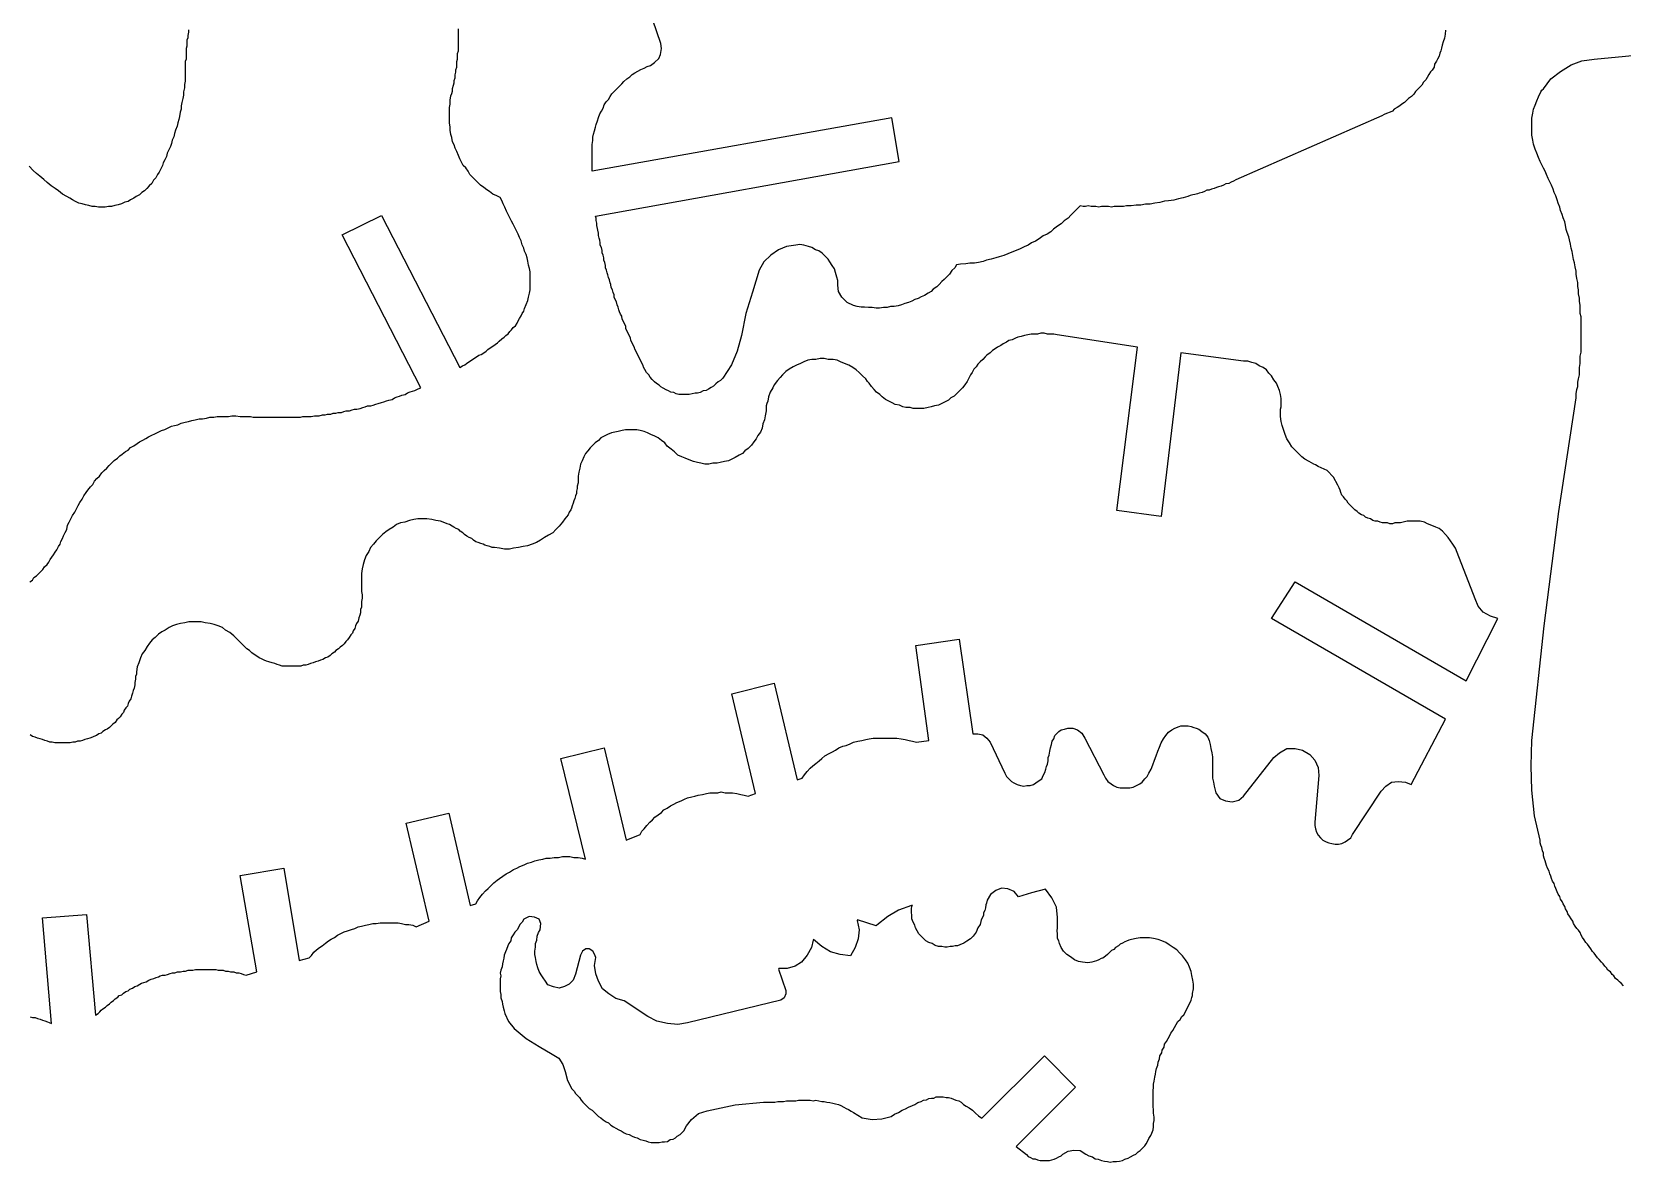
# Model space of a CAD drawing. Extents: x 2 to 225, y 2 to 117.
# Drawn here: x 56 to 110.5, y 1.5 to 40.2 of the extents above; entities that cross this region are included whole.
import ezdxf

# ---------------------------------------------------------------- set-up
doc = ezdxf.new("R2010")
doc.units = 0
doc.layers.add('DEFAULT_LAYER', color=1, linetype='CONTINUOUS')

msp = doc.modelspace()

# ---------------------------------------------------------------- linework, layer by layer
at = {"layer": 'DEFAULT_LAYER'}
for points in [[(104.409, 40.289), (104.389, 40.15), (104.369, 40.012), (104.329, 39.893), (104.29, 39.774), (104.27, 39.675), (104.25, 39.576), (104.211, 39.497), (104.191, 39.398), (104.131, 39.299), (104.092, 39.22), (104.032, 39.12), (104.013, 39.021), (103.953, 38.922), (103.894, 38.863), (103.834, 38.764), (103.775, 38.665), (103.735, 38.586), (103.656, 38.507), (103.597, 38.408), (103.517, 38.328), (103.458, 38.269), (103.379, 38.19), (103.319, 38.091), (103.24, 38.011), (103.141, 37.952), (103.082, 37.893), (103.003, 37.813), (102.904, 37.754), (102.844, 37.695), (102.745, 37.635), (102.646, 37.576), (102.587, 37.516), (102.507, 37.477), (102.389, 37.437), (102.309, 37.397), (102.23, 37.358), (97.22, 35.16), (97.14, 35.12), (97.061, 35.08), (96.982, 35.041), (96.883, 35.021), (96.804, 34.981), (96.725, 34.942), (96.626, 34.922), (96.566, 34.902), (96.487, 34.863), (96.388, 34.843), (96.309, 34.803), (96.229, 34.803), (96.15, 34.763), (96.071, 34.724), (95.972, 34.704), (95.913, 34.684), (95.814, 34.664), (95.754, 34.645), (95.655, 34.625), (95.576, 34.585), (95.417, 34.546), (95.259, 34.506), (95.101, 34.466), (94.922, 34.447), (94.784, 34.427), (94.625, 34.387), (94.447, 34.367), (94.289, 34.328), (94.13, 34.328), (93.972, 34.288), (93.813, 34.288), (93.635, 34.268), (93.556, 34.268), (93.477, 34.268), (93.378, 34.249), (93.298, 34.249), (93.219, 34.249), (93.14, 34.249), (93.061, 34.249), (92.962, 34.229), (92.863, 34.249), (92.783, 34.249), (92.704, 34.249), (92.625, 34.249), (92.526, 34.229), (92.427, 34.249), (92.348, 34.249), (92.269, 34.249), (92.169, 34.268), (92.07, 34.249), (91.991, 34.249), (91.892, 34.268), (91.793, 34.169), (91.674, 34.051), (91.575, 33.952), (91.476, 33.852), (91.338, 33.753), (91.239, 33.654), (91.12, 33.575), (90.981, 33.476), (90.882, 33.377), (90.763, 33.298), (90.625, 33.239), (90.486, 33.14), (90.367, 33.06), (90.229, 33.001), (90.11, 32.922), (89.971, 32.862), (89.833, 32.803), (89.694, 32.743), (89.555, 32.684), (89.417, 32.625), (89.278, 32.565), (89.12, 32.526), (89.001, 32.486), (88.842, 32.446), (88.684, 32.407), (88.565, 32.367), (88.407, 32.328), (88.268, 32.308), (88.11, 32.308), (87.971, 32.288), (87.793, 32.268), (87.654, 32.248), (87.595, 32.149), (87.496, 32.05), (87.416, 31.931), (87.337, 31.852), (87.238, 31.753), (87.159, 31.674), (87.06, 31.575), (86.981, 31.496), (86.862, 31.417), (86.783, 31.337), (86.684, 31.278), (86.565, 31.199), (86.446, 31.159), (86.347, 31.1), (86.228, 31.06), (86.129, 31.001), (86.01, 30.961), (85.891, 30.921), (85.773, 30.882), (85.654, 30.842), (85.515, 30.822), (85.396, 30.822), (85.278, 30.783), (85.159, 30.783), (85.02, 30.763), (84.901, 30.763), (84.763, 30.783), (84.644, 30.783), (84.505, 30.803), (84.386, 30.803), (84.248, 30.822), (84.129, 30.862), (83.911, 30.961), (83.733, 31.139), (83.614, 31.337), (83.594, 31.555), (83.594, 31.714), (83.555, 31.832), (83.515, 31.991), (83.475, 32.11), (83.396, 32.229), (83.317, 32.347), (83.257, 32.446), (83.158, 32.545), (83.059, 32.644), (82.941, 32.724), (82.822, 32.763), (82.703, 32.842), (82.584, 32.882), (82.426, 32.922), (82.287, 32.941), (82.148, 32.922), (81.832, 32.882), (81.554, 32.763), (81.297, 32.585), (81.059, 32.347), (80.901, 32.07), (80.663, 31.318), (80.445, 30.585), (80.287, 29.832), (80.148, 29.297), (79.95, 28.822), (79.653, 28.367), (79.574, 28.287), (79.495, 28.248), (79.415, 28.169), (79.336, 28.089), (79.257, 28.05), (79.158, 27.99), (79.079, 27.951), (78.98, 27.931), (78.881, 27.872), (78.782, 27.852), (78.702, 27.852), (78.603, 27.832), (78.504, 27.812), (78.425, 27.812), (78.346, 27.812), (78.227, 27.812), (78.148, 27.812), (78.049, 27.832), (77.97, 27.872), (77.871, 27.891), (77.791, 27.931), (77.712, 27.971), (77.613, 28.03), (77.534, 28.07), (77.475, 28.129), (77.376, 28.188), (77.316, 28.248), (77.237, 28.327), (77.158, 28.406), (77.118, 28.485), (77.039, 28.565), (76.979, 28.664), (76.94, 28.743), (76.92, 28.802), (76.88, 28.882), (76.841, 28.961), (76.801, 29.04), (76.762, 29.119), (76.722, 29.198), (76.682, 29.278), (76.643, 29.357), (76.623, 29.416), (76.583, 29.496), (76.544, 29.575), (76.504, 29.654), (76.484, 29.753), (76.445, 29.832), (76.405, 29.911), (76.366, 29.991), (76.326, 30.07), (76.326, 30.149), (76.286, 30.228), (76.247, 30.307), (76.207, 30.387), (76.187, 30.486), (76.148, 30.565), (76.108, 30.644), (76.088, 30.704), (76.068, 30.803), (76.029, 30.882), (76.009, 30.981), (75.969, 31.06), (75.93, 31.139), (75.93, 31.218), (75.89, 31.298), (75.87, 31.397), (75.831, 31.476), (75.811, 31.575), (75.791, 31.634), (75.771, 31.733), (75.732, 31.813), (75.712, 31.912), (75.692, 31.971), (75.672, 32.07), (75.633, 32.149), (75.633, 32.229), (75.613, 32.328), (75.573, 32.407), (75.573, 32.486), (75.554, 32.585), (75.514, 32.664), (75.514, 32.743), (75.494, 32.842), (75.455, 32.922), (75.455, 33.001), (75.435, 33.1), (75.415, 33.159), (75.395, 33.258), (75.395, 33.338), (75.375, 33.437), (75.355, 33.496), (75.336, 33.595), (75.336, 33.674), (75.316, 33.773), (75.316, 33.852), (75.296, 33.912), (85.693, 35.793), (85.436, 37.279), (75.177, 35.457), (75.177, 36.13), (75.177, 36.249), (75.177, 36.368), (75.197, 36.506), (75.197, 36.625), (75.217, 36.724), (75.256, 36.843), (75.296, 36.962), (75.316, 37.061), (75.355, 37.18), (75.395, 37.298), (75.435, 37.417), (75.494, 37.516), (75.554, 37.615), (75.593, 37.734), (75.653, 37.833), (75.732, 37.912), (75.791, 38.011), (75.851, 38.11), (75.93, 38.19), (76.029, 38.289), (76.108, 38.368), (76.187, 38.447), (76.266, 38.526), (76.366, 38.625), (76.465, 38.685), (76.544, 38.764), (76.643, 38.823), (76.742, 38.883), (76.841, 38.942), (76.96, 38.982), (77.059, 39.041), (77.177, 39.081), (77.316, 39.18), (77.455, 39.319), (77.514, 39.457), (77.554, 39.655), (77.534, 39.833), (76.841, 41.834)], [(55.917, 21.398), (56.001, 21.454), (56.057, 21.538), (56.141, 21.594), (56.225, 21.678), (56.281, 21.734), (56.365, 21.818), (56.421, 21.902), (56.505, 21.986), (56.561, 22.07), (56.617, 22.154), (56.673, 22.238), (56.729, 22.322), (56.785, 22.406), (56.841, 22.49), (56.897, 22.602), (56.953, 22.686), (56.981, 22.77), (57.037, 22.882), (57.065, 22.966), (57.121, 23.078), (57.121, 23.078), (57.177, 23.19), (57.205, 23.33), (57.261, 23.442), (57.317, 23.554), (57.373, 23.666), (57.457, 23.778), (57.513, 23.89), (57.569, 24.002), (57.625, 24.114), (57.709, 24.226), (57.765, 24.338), (57.849, 24.45), (57.905, 24.534), (57.989, 24.646), (58.073, 24.731), (58.129, 24.843), (58.213, 24.927), (58.297, 25.011), (58.381, 25.123), (58.465, 25.207), (58.549, 25.291), (58.633, 25.375), (58.717, 25.459), (58.801, 25.543), (58.914, 25.627), (58.998, 25.711), (59.082, 25.767), (59.194, 25.851), (59.278, 25.907), (59.362, 25.991), (59.474, 26.047), (59.586, 26.131), (59.67, 26.187), (59.782, 26.243), (59.894, 26.299), (59.978, 26.355), (60.09, 26.411), (60.202, 26.467), (60.314, 26.523), (60.426, 26.579), (60.538, 26.607), (60.65, 26.663), (60.762, 26.719), (60.874, 26.747), (60.986, 26.775), (61.098, 26.831), (61.238, 26.859), (61.35, 26.887), (61.462, 26.915), (61.574, 26.943), (61.714, 26.971), (61.826, 26.971), (61.966, 26.999), (62.078, 27.027), (62.218, 27.027), (62.33, 27.055), (62.471, 27.055), (62.583, 27.055), (62.723, 27.055), (62.835, 27.083), (62.975, 27.083), (63.115, 27.055), (63.227, 27.055), (63.367, 27.055), (63.479, 27.055), (63.563, 27.027), (63.647, 27.027), (63.759, 27.027), (63.843, 27.027), (63.955, 27.027), (64.039, 27.027), (64.151, 27.027), (64.235, 27.027), (64.319, 27.027), (64.431, 27.027), (64.515, 27.027), (64.627, 27.027), (64.711, 27.027), (64.795, 27.027), (64.907, 27.027), (64.991, 27.027), (65.075, 27.027), (65.187, 27.027), (65.271, 27.055), (65.383, 27.055), (65.467, 27.055), (65.551, 27.055), (65.663, 27.083), (65.747, 27.083), (65.831, 27.083), (65.943, 27.111), (66.027, 27.111), (66.112, 27.139), (66.224, 27.139), (66.308, 27.167), (66.392, 27.167), (66.476, 27.195), (66.588, 27.195), (66.672, 27.223), (66.756, 27.251), (66.868, 27.251), (66.952, 27.279), (67.036, 27.307), (67.12, 27.307), (67.232, 27.335), (67.316, 27.363), (67.4, 27.391), (67.484, 27.419), (67.596, 27.419), (67.68, 27.447), (67.764, 27.475), (67.848, 27.503), (67.96, 27.531), (68.044, 27.559), (68.128, 27.587), (68.212, 27.615), (68.324, 27.643), (68.408, 27.699), (68.492, 27.727), (68.576, 27.755), (68.66, 27.783), (68.772, 27.811), (68.856, 27.867), (68.94, 27.895), (69.024, 27.923), (69.108, 27.951), (69.22, 28.007), (69.304, 28.035), (66.616, 33.273), (67.96, 33.945), (70.649, 28.736), (70.733, 28.792), (70.817, 28.82), (70.873, 28.876), (70.957, 28.932), (71.041, 28.988), (71.125, 29.044), (71.209, 29.1), (71.293, 29.156), (71.377, 29.184), (71.461, 29.24), (71.545, 29.296), (71.601, 29.352), (71.685, 29.408), (71.769, 29.464), (71.853, 29.52), (71.937, 29.576), (71.993, 29.632), (72.077, 29.716), (72.161, 29.772), (72.217, 29.828), (72.301, 29.884), (72.357, 29.968), (72.413, 30.024), (72.469, 30.108), (72.553, 30.164), (72.609, 30.248), (72.637, 30.332), (72.693, 30.416), (72.749, 30.5), (72.777, 30.584), (72.833, 30.668), (72.861, 30.752), (72.917, 30.892), (72.973, 31.032), (73.001, 31.144), (73.029, 31.284), (73.057, 31.396), (73.057, 31.508), (73.057, 31.648), (73.057, 31.76), (73.057, 31.872), (73.057, 32.013), (73.029, 32.125), (73.001, 32.237), (72.973, 32.377), (72.945, 32.489), (72.917, 32.601), (72.861, 32.713), (72.833, 32.825), (72.777, 32.937), (72.749, 33.077), (72.693, 33.189), (72.637, 33.301), (72.581, 33.413), (72.525, 33.525), (72.469, 33.637), (72.413, 33.749), (72.357, 33.861), (72.301, 33.973), (72.245, 34.085), (72.189, 34.225), (72.133, 34.337), (72.077, 34.449), (72.021, 34.561), (71.909, 34.617), (71.769, 34.673), (71.657, 34.757), (71.573, 34.813), (71.461, 34.897), (71.349, 34.981), (71.265, 35.065), (71.153, 35.177), (71.069, 35.261), (70.985, 35.345), (70.929, 35.457), (70.845, 35.57), (70.761, 35.654), (70.705, 35.766), (70.649, 35.878), (70.593, 35.99), (70.537, 36.13), (70.481, 36.242), (70.453, 36.354), (70.397, 36.466), (70.369, 36.606), (70.341, 36.718), (70.313, 36.858), (70.313, 36.97), (70.285, 37.11), (70.285, 37.25), (70.285, 37.362), (70.285, 37.502), (70.285, 37.642), (70.313, 37.754), (70.313, 37.894), (70.341, 38.034), (70.369, 38.118), (70.397, 38.202), (70.397, 38.286), (70.425, 38.398), (70.453, 38.482), (70.453, 38.566), (70.481, 38.65), (70.481, 38.762), (70.509, 38.846), (70.509, 38.93), (70.537, 39.014), (70.537, 39.126), (70.537, 39.211), (70.565, 39.295), (70.565, 39.407), (70.565, 39.491), (70.593, 39.575), (70.593, 39.687), (70.593, 39.771), (70.593, 39.855), (70.593, 39.939), (70.593, 40.051), (70.593, 40.135), (70.593, 40.219), (70.593, 40.331)], [(61.35, 40.303), (61.35, 40.219), (61.322, 40.107), (61.322, 40.023), (61.294, 39.939), (61.294, 39.855), (61.294, 39.743), (61.266, 39.659), (61.266, 39.575), (61.266, 39.491), (61.266, 39.379), (61.266, 39.295), (61.238, 39.211), (61.238, 39.126), (61.238, 38.986), (61.238, 38.874), (61.238, 38.762), (61.238, 38.65), (61.238, 38.538), (61.21, 38.426), (61.21, 38.314), (61.182, 38.174), (61.182, 38.062), (61.154, 37.95), (61.126, 37.81), (61.098, 37.698), (61.098, 37.586), (61.07, 37.474), (61.042, 37.334), (61.014, 37.222), (60.986, 37.11), (60.958, 36.998), (60.902, 36.858), (60.874, 36.746), (60.846, 36.634), (60.79, 36.522), (60.762, 36.41), (60.734, 36.298), (60.678, 36.186), (60.622, 36.074), (60.594, 35.962), (60.538, 35.85), (60.482, 35.738), (60.454, 35.654), (60.398, 35.542), (60.342, 35.429), (60.286, 35.345), (60.23, 35.233), (60.146, 35.149), (60.09, 35.037), (60.006, 34.953), (59.922, 34.869), (59.838, 34.785), (59.754, 34.729), (59.67, 34.645), (59.558, 34.589), (59.474, 34.533), (59.362, 34.477), (59.278, 34.421), (59.166, 34.393), (59.054, 34.337), (58.942, 34.309), (58.829, 34.281), (58.717, 34.253), (58.605, 34.253), (58.493, 34.225), (58.381, 34.225), (58.269, 34.225), (58.157, 34.253), (58.045, 34.253), (57.933, 34.281), (57.821, 34.309), (57.709, 34.337), (57.597, 34.365), (57.485, 34.421), (57.373, 34.477), (57.289, 34.533), (57.177, 34.589), (57.037, 34.673), (56.897, 34.785), (56.785, 34.869), (56.645, 34.953), (56.505, 35.065), (56.393, 35.177), (56.253, 35.289), (56.141, 35.373), (56.029, 35.485), (55.889, 35.626)], [(110.503, 7.558), (110.419, 7.642), (110.363, 7.698), (110.307, 7.754), (110.223, 7.81), (110.167, 7.894), (110.111, 7.95), (110.055, 8.034), (109.971, 8.09), (109.915, 8.174), (109.859, 8.23), (109.803, 8.314), (109.747, 8.37), (109.663, 8.454), (109.607, 8.51), (109.551, 8.594), (109.495, 8.678), (109.439, 8.734), (109.383, 8.818), (109.327, 8.902), (109.271, 8.986), (109.215, 9.042), (109.159, 9.126), (109.103, 9.21), (109.047, 9.294), (109.019, 9.379), (108.963, 9.463), (108.907, 9.519), (108.851, 9.603), (108.795, 9.687), (108.767, 9.771), (108.711, 9.855), (108.655, 9.939), (108.599, 10.023), (108.571, 10.107), (108.515, 10.191), (108.487, 10.275), (108.431, 10.359), (108.403, 10.443), (108.347, 10.527), (108.319, 10.611), (108.263, 10.695), (108.235, 10.779), (108.179, 10.891), (108.151, 10.975), (108.123, 11.059), (108.067, 11.143), (108.039, 11.227), (108.011, 11.311), (107.982, 11.395), (107.954, 11.479), (107.898, 11.591), (107.87, 11.675), (107.842, 11.759), (107.814, 11.843), (107.786, 11.927), (107.758, 12.011), (107.758, 12.095), (107.73, 12.179), (107.702, 12.291), (107.674, 12.375), (107.646, 12.459), (107.646, 12.543), (107.45, 13.384), (107.366, 14.252), (107.338, 15.092), (107.366, 15.96), (107.786, 19.881), (108.291, 23.803), (108.879, 27.696), (108.879, 27.836), (108.907, 27.976), (108.935, 28.088), (108.935, 28.228), (108.963, 28.34), (108.991, 28.48), (108.991, 28.62), (108.991, 28.732), (109.019, 28.872), (109.019, 29.012), (109.019, 29.124), (109.047, 29.264), (109.047, 29.404), (109.047, 29.516), (109.047, 29.656), (109.047, 29.796), (109.047, 29.936), (109.047, 30.048), (109.047, 30.188), (109.047, 30.328), (109.047, 30.468), (109.019, 30.58), (109.019, 30.72), (109.019, 30.86), (108.991, 31.001), (108.991, 31.113), (108.963, 31.253), (108.963, 31.393), (108.935, 31.505), (108.935, 31.645), (108.907, 31.785), (108.879, 31.925), (108.879, 32.037), (108.851, 32.177), (108.823, 32.317), (108.795, 32.429), (108.767, 32.569), (108.739, 32.709), (108.711, 32.821), (108.683, 32.961), (108.655, 33.101), (108.627, 33.213), (108.571, 33.353), (108.543, 33.465), (108.515, 33.605), (108.487, 33.717), (108.431, 33.857), (108.403, 33.969), (108.347, 34.109), (108.319, 34.221), (108.263, 34.361), (108.235, 34.473), (108.179, 34.614), (108.123, 34.726), (108.095, 34.838), (108.039, 34.978), (107.982, 35.09), (107.926, 35.202), (107.87, 35.342), (107.814, 35.454), (107.758, 35.566), (107.702, 35.678), (107.646, 35.79), (107.59, 35.93), (107.534, 36.07), (107.478, 36.21), (107.422, 36.378), (107.394, 36.518), (107.366, 36.686), (107.366, 36.826), (107.366, 36.966), (107.366, 37.134), (107.366, 37.274), (107.394, 37.442), (107.422, 37.582), (107.478, 37.722), (107.534, 37.862), (107.59, 38.002), (107.674, 38.171), (107.702, 38.227), (107.758, 38.283), (108.011, 38.619), (108.347, 38.871), (108.711, 39.095), (109.075, 39.235), (109.495, 39.291), (112.716, 39.599)], [(55.927, 6.494), (56.011, 6.466), (56.095, 6.466), (56.18, 6.438), (56.264, 6.41), (56.348, 6.382), (56.432, 6.354), (56.516, 6.326), (56.572, 6.298), (56.656, 6.27), (56.348, 9.883), (57.86, 9.995), (58.168, 6.55), (58.252, 6.606), (58.308, 6.662), (58.364, 6.718), (58.42, 6.774), (58.504, 6.83), (58.56, 6.886), (58.644, 6.942), (58.7, 6.998), (58.784, 7.054), (58.84, 7.11), (58.924, 7.166), (58.98, 7.222), (59.064, 7.25), (59.12, 7.306), (59.204, 7.362), (59.288, 7.39), (59.344, 7.446), (59.428, 7.474), (59.512, 7.53), (59.596, 7.558), (59.68, 7.614), (59.737, 7.642), (59.821, 7.67), (59.905, 7.698), (59.989, 7.754), (60.073, 7.782), (60.157, 7.81), (60.241, 7.838), (60.325, 7.866), (60.381, 7.894), (60.465, 7.922), (60.549, 7.922), (60.633, 7.95), (60.717, 7.978), (60.801, 8.006), (60.885, 8.006), (60.969, 8.034), (61.081, 8.034), (61.165, 8.062), (61.249, 8.062), (61.333, 8.09), (61.417, 8.09), (61.501, 8.09), (61.585, 8.118), (61.669, 8.118), (61.753, 8.118), (61.837, 8.118), (61.921, 8.118), (62.005, 8.118), (62.117, 8.118), (62.201, 8.118), (62.285, 8.118), (62.369, 8.09), (62.453, 8.09), (62.537, 8.09), (62.621, 8.062), (62.705, 8.062), (62.789, 8.034), (62.901, 8.034), (62.985, 8.006), (63.069, 8.006), (63.153, 7.978), (63.237, 7.95), (63.321, 7.922), (63.686, 8.034), (63.125, 11.339), (64.61, 11.591), (65.142, 8.426), (65.478, 8.51), (65.562, 8.594), (65.646, 8.706), (65.73, 8.79), (65.842, 8.874), (65.926, 8.93), (66.038, 9.014), (66.15, 9.098), (66.234, 9.154), (66.346, 9.21), (66.458, 9.294), (66.57, 9.351), (66.682, 9.407), (66.794, 9.435), (66.934, 9.491), (67.047, 9.519), (67.159, 9.575), (67.271, 9.603), (67.411, 9.631), (67.523, 9.659), (67.663, 9.687), (67.775, 9.687), (67.915, 9.715), (68.027, 9.715), (68.167, 9.715), (68.279, 9.715), (68.391, 9.715), (68.531, 9.715), (68.643, 9.687), (68.783, 9.659), (68.895, 9.659), (69.035, 9.631), (69.147, 9.575), (69.595, 9.771), (68.811, 13.132), (70.267, 13.468), (70.996, 10.303), (71.192, 10.359), (71.248, 10.471), (71.332, 10.583), (71.416, 10.695), (71.528, 10.807), (71.612, 10.891), (71.696, 10.975), (71.808, 11.087), (71.92, 11.171), (72.004, 11.227), (72.116, 11.311), (72.228, 11.395), (72.34, 11.451), (72.48, 11.535), (72.592, 11.591), (72.704, 11.647), (72.844, 11.703), (72.956, 11.759), (73.096, 11.787), (73.208, 11.843), (73.348, 11.871), (73.488, 11.899), (73.6, 11.927), (73.74, 11.927), (73.88, 11.955), (74.02, 11.955), (74.161, 11.983), (74.273, 11.983), (74.413, 11.983), (74.553, 11.955), (74.693, 11.955), (74.833, 11.927), (74.945, 11.899), (74.104, 15.344), (75.589, 15.708), (76.345, 12.543), (76.821, 12.739), (76.877, 12.851), (76.961, 12.936), (77.045, 13.048), (77.157, 13.16), (77.241, 13.244), (77.325, 13.328), (77.437, 13.412), (77.549, 13.496), (77.633, 13.58), (77.746, 13.636), (77.858, 13.72), (77.97, 13.776), (78.082, 13.832), (78.222, 13.888), (78.334, 13.944), (78.446, 14), (78.586, 14.028), (78.698, 14.056), (78.81, 14.084), (78.95, 14.112), (79.09, 14.14), (79.202, 14.168), (79.342, 14.168), (79.482, 14.168), (79.594, 14.196), (79.734, 14.168), (79.874, 14.168), (79.986, 14.168), (80.126, 14.14), (80.266, 14.112), (80.378, 14.084), (80.518, 14.056), (80.77, 14.14), (79.958, 17.557), (81.415, 17.921), (82.199, 14.616), (82.367, 14.672), (82.451, 14.784), (82.535, 14.896), (82.647, 15.008), (82.731, 15.092), (82.843, 15.176), (82.955, 15.26), (83.039, 15.344), (83.151, 15.428), (83.291, 15.512), (83.403, 15.568), (83.515, 15.624), (83.627, 15.708), (83.767, 15.764), (83.879, 15.792), (84.019, 15.848), (84.131, 15.904), (84.271, 15.932), (84.411, 15.96), (84.551, 15.988), (84.663, 16.016), (84.803, 16.044), (84.943, 16.044), (85.084, 16.044), (85.224, 16.044), (85.364, 16.044), (85.476, 16.044), (85.616, 16.044), (85.756, 16.016), (85.896, 15.988), (86.036, 15.96), (86.148, 15.932), (86.288, 15.904), (86.708, 15.96), (86.26, 19.209), (87.744, 19.433), (88.22, 16.184), (88.388, 16.184), (88.557, 16.156), (88.697, 16.044), (88.809, 15.904), (89.313, 14.84), (89.369, 14.728), (89.453, 14.644), (89.537, 14.56), (89.621, 14.504), (89.733, 14.448), (89.845, 14.42), (89.957, 14.392), (90.069, 14.42), (90.181, 14.42), (90.293, 14.448), (90.377, 14.504), (90.489, 14.588), (90.573, 14.644), (90.629, 14.756), (90.685, 14.868), (90.713, 14.98), (90.741, 15.064), (90.769, 15.148), (90.797, 15.26), (90.797, 15.372), (90.825, 15.456), (90.853, 15.596), (90.881, 15.708), (90.909, 15.82), (90.937, 15.932), (90.993, 16.016), (91.021, 16.128), (91.105, 16.212), (91.161, 16.268), (91.245, 16.324), (91.357, 16.352), (91.469, 16.38), (91.637, 16.38), (91.805, 16.324), (91.945, 16.212), (92.057, 16.044), (92.702, 14.784), (92.758, 14.672), (92.842, 14.56), (92.954, 14.476), (93.038, 14.42), (93.15, 14.364), (93.262, 14.336), (93.374, 14.336), (93.486, 14.336), (93.598, 14.336), (93.71, 14.364), (93.822, 14.42), (93.934, 14.476), (94.018, 14.532), (94.102, 14.644), (94.186, 14.728), (94.242, 14.84), (94.326, 14.98), (94.382, 15.12), (94.438, 15.288), (94.494, 15.428), (94.55, 15.596), (94.606, 15.736), (94.662, 15.876), (94.746, 16.016), (94.83, 16.128), (94.914, 16.24), (95.026, 16.324), (95.138, 16.38), (95.278, 16.436), (95.334, 16.464), (95.418, 16.464), (95.502, 16.464), (95.586, 16.464), (95.698, 16.436), (95.783, 16.408), (95.867, 16.38), (95.951, 16.352), (96.063, 16.268), (96.175, 16.184), (96.259, 16.072), (96.315, 15.96), (96.343, 15.82), (96.371, 15.68), (96.399, 15.54), (96.427, 15.4), (96.427, 15.26), (96.427, 15.092), (96.427, 14.952), (96.427, 14.812), (96.427, 14.672), (96.455, 14.532), (96.483, 14.392), (96.539, 14.168), (96.679, 13.972), (96.875, 13.888), (97.099, 13.86), (97.323, 13.916), (97.491, 14.056), (98.527, 15.372), (98.723, 15.54), (98.975, 15.68), (99.255, 15.68), (99.508, 15.624), (99.76, 15.484), (99.928, 15.288), (100.04, 15.036), (100.068, 14.756), (99.928, 13.16), (99.928, 13.048), (99.956, 12.936), (99.984, 12.823), (100.04, 12.711), (100.124, 12.627), (100.208, 12.543), (100.32, 12.487), (100.404, 12.459), (100.516, 12.431), (100.628, 12.403), (100.74, 12.403), (100.852, 12.431), (100.964, 12.487), (101.048, 12.543), (101.16, 12.627), (101.216, 12.739), (101.216, 12.739), (102.196, 14.224), (102.364, 14.392), (102.56, 14.532), (102.784, 14.56), (103.037, 14.532), (103.233, 14.448), (104.409, 16.689), (98.443, 20.134), (99.255, 21.394), (105.109, 18.005), (106.201, 20.134), (105.949, 20.218), (105.697, 20.358), (105.529, 20.554), (105.417, 20.806), (104.801, 22.402), (104.745, 22.542), (104.661, 22.682), (104.577, 22.794), (104.493, 22.906), (104.409, 23.018), (104.297, 23.13), (104.185, 23.214), (104.073, 23.27), (103.933, 23.326), (103.793, 23.382), (103.681, 23.438), (103.541, 23.466), (103.373, 23.466), (103.233, 23.466), (103.093, 23.466), (102.953, 23.438), (102.868, 23.41), (102.756, 23.41), (102.672, 23.41), (102.588, 23.382), (102.504, 23.382), (102.42, 23.41), (102.336, 23.41), (102.252, 23.41), (102.168, 23.438), (102.084, 23.466), (102, 23.466), (101.916, 23.494), (101.832, 23.55), (101.748, 23.578), (101.664, 23.606), (101.608, 23.662), (101.524, 23.69), (101.44, 23.747), (101.384, 23.803), (101.3, 23.859), (101.244, 23.915), (101.188, 23.971), (101.132, 24.027), (101.076, 24.083), (101.02, 24.167), (100.964, 24.223), (100.908, 24.307), (100.852, 24.363), (100.824, 24.447), (100.796, 24.531), (100.768, 24.615), (100.712, 24.699), (100.572, 24.979), (100.348, 25.203), (100.04, 25.343), (99.956, 25.399), (99.9, 25.427), (99.732, 25.511), (99.592, 25.595), (99.48, 25.679), (99.368, 25.791), (99.255, 25.903), (99.143, 26.015), (99.059, 26.155), (98.975, 26.295), (98.919, 26.435), (98.863, 26.575), (98.807, 26.743), (98.779, 26.883), (98.751, 27.051), (98.751, 27.135), (98.751, 27.219), (98.751, 27.303), (98.779, 27.388), (98.779, 27.528), (98.779, 27.668), (98.751, 27.808), (98.723, 27.948), (98.667, 28.088), (98.611, 28.2), (98.527, 28.312), (98.443, 28.452), (98.359, 28.536), (98.275, 28.648), (98.163, 28.732), (98.023, 28.788), (97.911, 28.872), (97.771, 28.9), (97.631, 28.956), (97.491, 28.956), (95.334, 29.236), (94.662, 23.634), (93.15, 23.831), (93.85, 29.432), (91.105, 29.852), (90.993, 29.88), (90.881, 29.88), (90.769, 29.88), (90.657, 29.908), (90.545, 29.908), (90.433, 29.88), (90.321, 29.88), (90.209, 29.88), (90.097, 29.852), (89.985, 29.824), (89.873, 29.796), (89.761, 29.768), (89.677, 29.74), (89.565, 29.684), (89.453, 29.656), (89.369, 29.6), (89.257, 29.544), (89.173, 29.488), (89.061, 29.432), (88.977, 29.376), (88.893, 29.32), (88.809, 29.236), (88.697, 29.152), (88.641, 29.096), (88.557, 29.012), (88.472, 28.928), (88.388, 28.844), (88.332, 28.76), (88.248, 28.676), (88.192, 28.564), (88.136, 28.48), (88.08, 28.368), (88.024, 28.256), (87.94, 28.144), (87.856, 28.032), (87.772, 27.948), (87.66, 27.836), (87.576, 27.752), (87.464, 27.696), (87.38, 27.612), (87.268, 27.556), (87.156, 27.5), (87.044, 27.444), (86.904, 27.416), (86.792, 27.388), (86.68, 27.36), (86.54, 27.332), (86.428, 27.332), (86.288, 27.332), (86.176, 27.332), (86.064, 27.36), (85.924, 27.36), (85.812, 27.388), (85.7, 27.444), (85.56, 27.472), (85.448, 27.528), (85.336, 27.584), (85.224, 27.64), (85.112, 27.724), (85.028, 27.808), (84.915, 27.892), (84.831, 27.976), (84.747, 28.088), (84.663, 28.2), (84.607, 28.256), (84.551, 28.34), (84.439, 28.452), (84.327, 28.564), (84.215, 28.648), (84.103, 28.732), (83.963, 28.816), (83.823, 28.872), (83.683, 28.928), (83.571, 28.984), (83.431, 29.012), (83.263, 29.012), (83.123, 29.04), (82.983, 29.04), (82.843, 29.012), (82.703, 29.012), (82.563, 28.984), (82.423, 28.928), (82.311, 28.872), (82.171, 28.816), (82.059, 28.76), (81.919, 28.676), (81.807, 28.592), (81.695, 28.48), (81.611, 28.396), (81.527, 28.284), (81.415, 28.144), (81.359, 28.032), (81.274, 27.892), (81.218, 27.724), (81.19, 27.584), (81.162, 27.5), (81.134, 27.416), (81.134, 27.332), (81.134, 27.247), (81.106, 27.079), (81.078, 26.939), (81.022, 26.799), (80.994, 26.659), (80.938, 26.519), (80.854, 26.407), (80.798, 26.295), (80.714, 26.183), (80.63, 26.071), (80.518, 25.959), (80.406, 25.875), (80.322, 25.791), (80.21, 25.735), (80.07, 25.651), (79.958, 25.595), (79.846, 25.539), (79.706, 25.511), (79.566, 25.483), (79.454, 25.455), (79.314, 25.455), (79.174, 25.427), (79.034, 25.427), (78.894, 25.455), (78.782, 25.483), (78.642, 25.511), (78.502, 25.567), (78.362, 25.623), (78.25, 25.679), (78.11, 25.735), (77.998, 25.847), (77.886, 25.931), (77.746, 26.043), (77.661, 26.155), (77.549, 26.239), (77.437, 26.323), (77.325, 26.379), (77.185, 26.435), (77.073, 26.491), (76.961, 26.547), (76.821, 26.575), (76.709, 26.603), (76.569, 26.603), (76.457, 26.603), (76.317, 26.603), (76.205, 26.575), (76.065, 26.547), (75.953, 26.519), (75.841, 26.491), (75.701, 26.435), (75.589, 26.379), (75.477, 26.323), (75.393, 26.239), (75.281, 26.155), (75.197, 26.071), (75.113, 25.987), (75.029, 25.875), (74.945, 25.791), (74.889, 25.679), (74.833, 25.539), (74.777, 25.427), (74.749, 25.287), (74.721, 25.147), (74.693, 25.007), (74.693, 24.867), (74.693, 24.783), (74.665, 24.671), (74.665, 24.587), (74.637, 24.503), (74.637, 24.419), (74.609, 24.335), (74.581, 24.251), (74.553, 24.167), (74.525, 24.083), (74.497, 23.999), (74.469, 23.915), (74.441, 23.859), (74.385, 23.775), (74.357, 23.69), (74.245, 23.55), (74.161, 23.438), (74.048, 23.298), (73.936, 23.186), (73.824, 23.074), (73.684, 22.99), (73.544, 22.906), (73.404, 22.822), (73.264, 22.738), (73.124, 22.682), (72.956, 22.626), (72.816, 22.598), (72.648, 22.57), (72.48, 22.542), (72.34, 22.514), (72.172, 22.514), (72.004, 22.542), (71.836, 22.57), (71.752, 22.57), (71.668, 22.598), (71.584, 22.626), (71.5, 22.654), (71.444, 22.682), (71.36, 22.71), (71.276, 22.738), (71.192, 22.766), (71.108, 22.822), (71.052, 22.878), (70.968, 22.906), (70.884, 22.962), (70.8, 23.018), (70.744, 23.074), (70.66, 23.13), (70.604, 23.186), (70.519, 23.214), (70.435, 23.27), (70.379, 23.298), (70.295, 23.354), (70.211, 23.382), (70.127, 23.41), (69.987, 23.466), (69.819, 23.494), (69.679, 23.522), (69.511, 23.55), (69.371, 23.55), (69.203, 23.55), (69.063, 23.522), (68.923, 23.494), (68.755, 23.438), (68.615, 23.41), (68.475, 23.354), (68.363, 23.27), (68.223, 23.186), (68.111, 23.102), (67.999, 23.018), (67.887, 22.906), (67.775, 22.794), (67.691, 22.682), (67.579, 22.57), (67.523, 22.43), (67.439, 22.29), (67.383, 22.15), (67.327, 21.982), (67.299, 21.842), (67.271, 21.674), (67.271, 21.59), (67.271, 21.506), (67.271, 21.422), (67.271, 21.338), (67.271, 21.254), (67.271, 21.17), (67.271, 21.058), (67.299, 20.946), (67.299, 20.834), (67.271, 20.722), (67.271, 20.638), (67.271, 20.526), (67.243, 20.442), (67.243, 20.33), (67.215, 20.246), (67.187, 20.162), (67.159, 20.049), (67.103, 19.965), (67.075, 19.881), (67.047, 19.797), (66.991, 19.713), (66.963, 19.629), (66.906, 19.573), (66.85, 19.489), (66.794, 19.405), (66.738, 19.349), (66.682, 19.265), (66.626, 19.209), (66.542, 19.153), (66.486, 19.097), (66.402, 19.041), (66.346, 18.985), (66.262, 18.929), (66.206, 18.873), (66.122, 18.817), (66.038, 18.789), (65.954, 18.733), (65.87, 18.705), (65.786, 18.677), (65.702, 18.649), (65.618, 18.621), (65.534, 18.593), (65.45, 18.565), (65.366, 18.537), (65.282, 18.537), (65.198, 18.509), (65.114, 18.509), (65.002, 18.509), (64.918, 18.509), (64.834, 18.509), (64.75, 18.509), (64.666, 18.509), (64.554, 18.509), (64.47, 18.537), (64.386, 18.565), (64.302, 18.593), (64.218, 18.621), (64.106, 18.649), (64.022, 18.677), (63.938, 18.705), (63.854, 18.761), (63.77, 18.789), (63.686, 18.845), (63.602, 18.901), (63.518, 18.957), (63.434, 19.041), (63.35, 19.097), (63.293, 19.153), (63.209, 19.237), (63.125, 19.321), (63.069, 19.377), (63.013, 19.433), (62.957, 19.489), (62.901, 19.545), (62.761, 19.657), (62.621, 19.741), (62.509, 19.825), (62.369, 19.881), (62.229, 19.937), (62.089, 19.965), (61.921, 19.993), (61.781, 20.021), (61.641, 20.021), (61.501, 20.021), (61.361, 20.021), (61.221, 19.993), (61.081, 19.965), (60.941, 19.937), (60.801, 19.881), (60.689, 19.825), (60.549, 19.741), (60.437, 19.685), (60.325, 19.601), (60.213, 19.489), (60.101, 19.405), (60.017, 19.293), (59.933, 19.181), (59.849, 19.041), (59.765, 18.929), (59.708, 18.789), (59.652, 18.621), (59.596, 18.481), (59.568, 18.313), (59.568, 18.229), (59.54, 18.145), (59.54, 18.061), (59.512, 17.949), (59.512, 17.865), (59.484, 17.753), (59.456, 17.669), (59.428, 17.585), (59.4, 17.473), (59.372, 17.389), (59.316, 17.305), (59.288, 17.221), (59.26, 17.137), (59.204, 17.081), (59.148, 16.997), (59.12, 16.913), (59.064, 16.857), (59.008, 16.773), (58.952, 16.717), (58.896, 16.661), (58.84, 16.577), (58.756, 16.521), (58.7, 16.464), (58.644, 16.408), (58.56, 16.352), (58.504, 16.324), (58.42, 16.268), (58.364, 16.212), (58.28, 16.184), (58.196, 16.128), (58.112, 16.1), (58.056, 16.072), (57.972, 16.044), (57.888, 16.016), (57.804, 15.988), (57.72, 15.96), (57.636, 15.932), (57.552, 15.932), (57.468, 15.904), (57.384, 15.904), (57.3, 15.876), (57.216, 15.876), (57.132, 15.876), (57.048, 15.876), (56.964, 15.876), (56.88, 15.876), (56.768, 15.876), (56.684, 15.904), (56.6, 15.904), (56.516, 15.932), (56.432, 15.96), (56.348, 15.988), (56.264, 16.016), (56.18, 16.044), (56.095, 16.072), (56.011, 16.1), (55.927, 16.156)]]:
    msp.add_lwpolyline(points, dxfattribs=at)
msp.add_lwpolyline([(82.763, 9.141), (82.743, 9.121), (82.684, 8.864), (82.545, 8.606), (82.347, 8.369), (82.129, 8.23), (81.852, 8.151), (81.575, 8.151), (81.555, 8.131), (81.812, 7.398), (81.812, 7.279), (81.753, 7.141), (81.634, 7.061), (78.446, 6.289), (78.109, 6.23), (77.752, 6.269), (77.396, 6.348), (77.079, 6.507), (76.267, 7.042), (75.99, 7.121), (75.752, 7.279), (75.534, 7.458), (75.396, 7.715), (75.297, 7.972), (75.257, 8.25), (75.297, 8.527), (75.257, 8.646), (75.198, 8.745), (75.079, 8.824), (74.96, 8.824), (74.841, 8.745), (74.782, 8.606), (74.603, 7.953), (74.524, 7.755), (74.386, 7.616), (74.227, 7.537), (74.049, 7.477), (73.851, 7.517), (73.653, 7.596), (73.574, 7.715), (73.494, 7.834), (73.435, 7.933), (73.356, 8.052), (73.316, 8.171), (73.277, 8.289), (73.257, 8.388), (73.237, 8.527), (73.217, 8.626), (73.217, 8.745), (73.237, 8.883), (73.237, 9.002), (73.277, 9.121), (73.296, 9.26), (73.336, 9.379), (73.395, 9.478), (73.415, 9.695), (73.356, 9.834), (73.197, 9.913), (73.019, 9.933), (72.841, 9.834), (72.781, 9.735), (72.702, 9.656), (72.663, 9.577), (72.603, 9.478), (72.524, 9.398), (72.465, 9.299), (72.405, 9.2), (72.385, 9.101), (72.326, 9.002), (72.286, 8.923), (72.247, 8.804), (72.207, 8.725), (72.167, 8.606), (72.148, 8.507), (72.128, 8.408), (72.108, 8.309), (72.088, 8.21), (72.049, 8.091), (72.029, 7.992), (72.049, 7.893), (72.029, 7.794), (72.029, 7.675), (72.029, 7.557), (72.029, 7.477), (72.029, 7.359), (72.049, 7.259), (72.049, 7.141), (72.088, 7.022), (72.108, 6.923), (72.128, 6.824), (72.167, 6.705), (72.187, 6.606), (72.306, 6.329), (72.504, 6.091), (72.92, 5.754), (73.356, 5.477), (73.811, 5.22), (74.029, 5.081), (74.168, 4.863), (74.247, 4.626), (74.326, 4.309), (74.485, 4.031), (74.564, 3.952), (74.603, 3.873), (74.683, 3.794), (74.742, 3.734), (74.801, 3.635), (74.861, 3.576), (74.94, 3.497), (75.019, 3.417), (75.079, 3.358), (75.178, 3.299), (75.257, 3.219), (75.316, 3.16), (75.396, 3.081), (75.475, 3.041), (75.554, 2.962), (75.653, 2.903), (75.732, 2.863), (75.812, 2.784), (75.911, 2.724), (75.99, 2.685), (76.089, 2.625), (76.168, 2.586), (76.267, 2.526), (76.346, 2.487), (76.445, 2.467), (76.544, 2.407), (76.623, 2.368), (76.723, 2.348), (76.822, 2.289), (76.921, 2.269), (77.02, 2.249), (77.099, 2.209), (77.198, 2.19), (77.277, 2.19), (77.396, 2.19), (77.475, 2.19), (77.574, 2.209), (77.653, 2.209), (77.752, 2.229), (77.851, 2.289), (77.95, 2.308), (78.03, 2.348), (78.089, 2.407), (78.188, 2.467), (78.247, 2.526), (78.327, 2.605), (78.366, 2.685), (78.406, 2.764), (78.584, 2.982), (78.822, 3.18), (79.119, 3.279), (80.069, 3.477), (81.04, 3.576), (81.159, 3.576), (81.238, 3.576), (81.357, 3.576), (81.436, 3.576), (81.535, 3.596), (81.654, 3.596), (81.733, 3.596), (81.832, 3.615), (81.951, 3.615), (82.03, 3.615), (82.149, 3.615), (82.248, 3.635), (82.327, 3.635), (82.446, 3.635), (82.525, 3.635), (82.644, 3.635), (82.743, 3.615), (82.842, 3.635), (82.941, 3.615), (83.04, 3.596), (83.119, 3.596), (83.218, 3.576), (83.317, 3.556), (83.416, 3.536), (83.515, 3.516), (83.614, 3.497), (83.694, 3.457), (83.793, 3.398), (83.872, 3.358), (83.951, 3.318), (84.05, 3.259), (84.129, 3.219), (84.426, 3.041), (84.763, 2.982), (85.1, 3.002), (85.417, 3.081), (85.536, 3.16), (85.674, 3.219), (85.793, 3.299), (85.912, 3.338), (86.011, 3.398), (86.149, 3.457), (86.229, 3.497), (86.328, 3.556), (86.447, 3.596), (86.526, 3.635), (86.625, 3.655), (86.704, 3.695), (86.803, 3.714), (86.882, 3.714), (86.961, 3.754), (87.041, 3.754), (87.199, 3.754), (87.298, 3.734), (87.377, 3.734), (87.476, 3.714), (87.556, 3.675), (87.635, 3.635), (87.734, 3.615), (87.813, 3.576), (87.892, 3.497), (87.991, 3.437), (88.09, 3.378), (88.209, 3.299), (88.308, 3.2), (88.407, 3.101), (88.526, 3.021), (90.665, 5.16), (91.734, 4.091), (89.694, 2.051), (90.051, 1.774), (90.11, 1.714), (90.19, 1.675), (90.269, 1.635), (90.348, 1.635), (90.427, 1.595), (90.526, 1.576), (90.605, 1.576), (90.685, 1.576), (90.764, 1.576), (90.843, 1.576), (91.002, 1.615), (91.081, 1.655), (91.16, 1.694), (91.239, 1.734), (91.299, 1.793), (91.477, 1.892), (91.675, 1.932), (91.893, 1.912), (92.091, 1.793), (92.19, 1.734), (92.309, 1.694), (92.408, 1.635), (92.507, 1.615), (92.626, 1.576), (92.725, 1.556), (92.824, 1.536), (92.923, 1.516), (93.022, 1.536), (93.14, 1.536), (93.239, 1.556), (93.338, 1.576), (93.418, 1.615), (93.537, 1.655), (93.616, 1.694), (93.715, 1.754), (93.794, 1.793), (93.873, 1.873), (93.952, 1.912), (94.032, 1.992), (94.111, 2.071), (94.15, 2.15), (94.21, 2.249), (94.249, 2.328), (94.309, 2.427), (94.349, 2.506), (94.388, 2.625), (94.408, 2.724), (94.408, 2.843), (94.428, 2.942), (94.428, 3.061), (94.408, 3.2), (94.408, 3.318), (94.388, 3.417), (94.388, 3.536), (94.388, 3.655), (94.388, 3.734), (94.388, 3.853), (94.388, 3.972), (94.408, 4.071), (94.408, 4.19), (94.428, 4.289), (94.448, 4.427), (94.467, 4.526), (94.487, 4.626), (94.507, 4.725), (94.547, 4.843), (94.566, 4.942), (94.606, 5.061), (94.626, 5.16), (94.685, 5.259), (94.705, 5.358), (94.764, 5.457), (94.784, 5.556), (94.844, 5.655), (94.903, 5.754), (94.962, 5.853), (95.002, 5.933), (95.061, 6.032), (95.121, 6.131), (95.18, 6.23), (95.24, 6.329), (95.319, 6.408), (95.378, 6.507), (95.438, 6.566), (95.497, 6.665), (95.537, 6.745), (95.576, 6.824), (95.616, 6.903), (95.656, 6.982), (95.695, 7.061), (95.715, 7.16), (95.735, 7.22), (95.735, 7.299), (95.774, 7.458), (95.774, 7.616), (95.755, 7.755), (95.715, 7.913), (95.695, 8.052), (95.636, 8.19), (95.576, 8.329), (95.497, 8.448), (95.398, 8.586), (95.299, 8.685), (95.2, 8.784), (95.081, 8.864), (94.943, 8.963), (94.824, 9.042), (94.685, 9.101), (94.566, 9.141), (94.408, 9.181), (94.269, 9.2), (94.111, 9.2), (93.952, 9.2), (93.814, 9.181), (93.655, 9.141), (93.556, 9.121), (93.477, 9.082), (93.418, 9.062), (93.338, 9.022), (93.259, 8.982), (93.2, 8.923), (93.101, 8.864), (93.041, 8.804), (92.962, 8.765), (92.883, 8.685), (92.824, 8.626), (92.764, 8.567), (92.665, 8.507), (92.606, 8.487), (92.527, 8.448), (92.447, 8.408), (92.289, 8.369), (92.15, 8.349), (91.972, 8.369), (91.833, 8.388), (91.695, 8.448), (91.556, 8.547), (91.437, 8.626), (91.318, 8.745), (91.239, 8.864), (91.18, 9.002), (91.16, 9.101), (91.12, 9.181), (91.12, 9.26), (91.12, 9.339), (91.101, 9.438), (91.12, 9.537), (91.12, 9.893), (91.081, 10.25), (90.922, 10.567), (90.704, 10.864), (90.229, 10.745), (89.774, 10.606), (89.635, 10.785), (89.417, 10.884), (89.199, 10.904), (89.001, 10.824), (88.823, 10.686), (88.704, 10.488), (88.684, 10.389), (88.665, 10.329), (88.645, 10.23), (88.625, 10.131), (88.585, 10.052), (88.585, 9.973), (88.546, 9.893), (88.506, 9.814), (88.486, 9.755), (88.467, 9.656), (88.387, 9.537), (88.328, 9.398), (88.229, 9.26), (88.13, 9.161), (88.011, 9.082), (87.912, 9.022), (87.773, 8.963), (87.694, 8.923), (87.615, 8.923), (87.516, 8.903), (87.437, 8.903), (87.338, 8.883), (87.259, 8.883), (87.159, 8.903), (87.041, 8.903), (86.922, 8.943), (86.823, 9.002), (86.704, 9.042), (86.605, 9.101), (86.526, 9.181), (86.447, 9.26), (86.367, 9.339), (86.308, 9.438), (86.248, 9.537), (86.229, 9.636), (86.169, 9.735), (86.13, 9.854), (86.13, 9.973), (86.11, 10.072), (86.11, 10.191), (86.13, 10.29), (86.149, 10.309), (86.11, 10.309), (85.674, 10.151), (85.298, 9.933), (84.922, 9.636), (84.902, 9.616), (84.268, 9.814), (84.248, 9.794), (84.327, 9.478), (84.288, 9.161), (84.189, 8.864), (84.03, 8.586), (83.674, 8.626), (83.337, 8.725), (83.04, 8.903), (82.763, 9.141)], close=True, dxfattribs=at)

doc.saveas('drawing.dxf')
